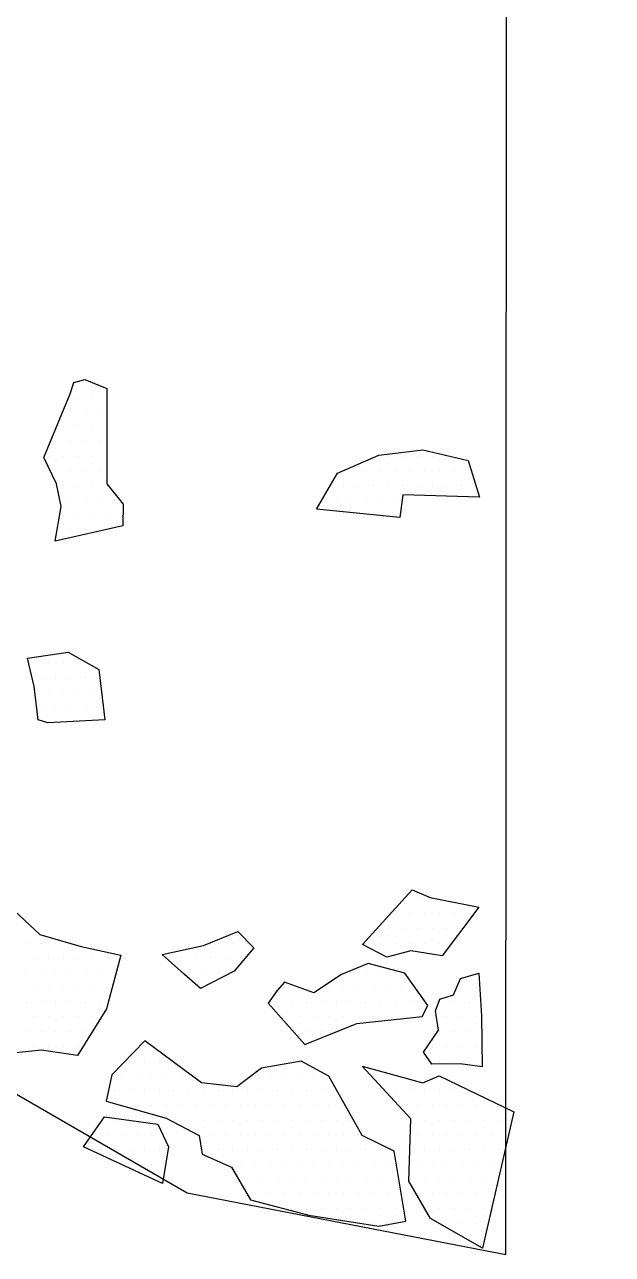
# Model space of a CAD drawing. Header units: metres. Extents: x -15 to -9.6, y -12.24 to -6.59.
# Drawn here: x -10.102 to -9.604, y -12.239 to -11.197 of the extents above; entities that cross this region are included whole.
import ezdxf

# ---------------------------------------------------------------- set-up
doc = ezdxf.new("R2010")
doc.units = ezdxf.units.M
doc.header["$LTSCALE"] = 25
doc.header["$MEASUREMENT"] = 0
doc.linetypes.add('STRICHPUNKTX2', pattern=[2, 1, -0.5, 0, -0.5])
doc.layers.get('0').update_dxf_attribs({"linetype": 'CONTINUOUS'})
for name, color, linetype in [('GRABUNGSGRENZE', 3, 'STRICHPUNKTX2'), ('STEINE', 4, 'CONTINUOUS'), ('STEINESCHRAFF', 4, 'CONTINUOUS')]:
    doc.layers.add(name, color=color, linetype=linetype)

# ---------------------------------------------------------------- blocks, each defined once
blk = doc.blocks.new('*X7')
at = {"color": 0}
for p, q in [((-1005, -1150), (-1005, -1150)), ((-1005.625, -1151.25), (-1005.625, -1151.25)), ((-1004.375, -1151.25), (-1004.375, -1151.25)), ((-1006.25, -1152.5), (-1006.25, -1152.5)), ((-1005, -1152.5), (-1005, -1152.5)), ((-1003.75, -1152.5), (-1003.75, -1152.5)), ((-1006.875, -1153.75), (-1006.875, -1153.75)), ((-1005.625, -1153.75), (-1005.625, -1153.75)), ((-1004.375, -1153.75), (-1004.375, -1153.75)), ((-1007.5, -1155), (-1007.5, -1155)), ((-1006.25, -1155), (-1006.25, -1155)), ((-1005, -1155), (-1005, -1155)), ((-1003.75, -1155), (-1003.75, -1155)), ((-1008.125, -1156.25), (-1008.125, -1156.25)), ((-1006.875, -1156.25), (-1006.875, -1156.25)), ((-1005.625, -1156.25), (-1005.625, -1156.25)), ((-1004.375, -1156.25), (-1004.375, -1156.25)), ((-979.375, -1156.25), (-979.375, -1156.25)), ((-978.125, -1156.25), (-978.125, -1156.25)), ((-976.875, -1156.25), (-976.875, -1156.25)), ((-975.625, -1156.25), (-975.625, -1156.25)), ((-974.375, -1156.25), (-974.375, -1156.25)), ((-1007.5, -1157.5), (-1007.5, -1157.5)), ((-1006.25, -1157.5), (-1006.25, -1157.5)), ((-1005, -1157.5), (-1005, -1157.5)), ((-1003.75, -1157.5), (-1003.75, -1157.5)), ((-982.5, -1157.5), (-982.5, -1157.5)), ((-981.25, -1157.5), (-981.25, -1157.5)), ((-980, -1157.5), (-980, -1157.5)), ((-978.75, -1157.5), (-978.75, -1157.5)), ((-977.5, -1157.5), (-977.5, -1157.5)), ((-976.25, -1157.5), (-976.25, -1157.5)), ((-975, -1157.5), (-975, -1157.5)), ((-973.75, -1157.5), (-973.75, -1157.5)), ((-972.5, -1157.5), (-972.5, -1157.5)), ((-1006.875, -1158.75), (-1006.875, -1158.75)), ((-1005.625, -1158.75), (-1005.625, -1158.75)), ((-1004.375, -1158.75), (-1004.375, -1158.75)), ((-1003.125, -1158.75), (-1003.125, -1158.75)), ((-983.125, -1158.75), (-983.125, -1158.75)), ((-981.875, -1158.75), (-981.875, -1158.75)), ((-980.625, -1158.75), (-980.625, -1158.75)), ((-979.375, -1158.75), (-979.375, -1158.75)), ((-978.125, -1158.75), (-978.125, -1158.75)), ((-976.875, -1158.75), (-976.875, -1158.75)), ((-975.625, -1158.75), (-975.625, -1158.75)), ((-974.375, -1158.75), (-974.375, -1158.75)), ((-973.125, -1158.75), (-973.125, -1158.75)), ((-1006.25, -1160), (-1006.25, -1160)), ((-1005, -1160), (-1005, -1160)), ((-1003.75, -1160), (-1003.75, -1160)), ((-1002.5, -1160), (-1002.5, -1160)), ((-983.75, -1160), (-983.75, -1160)), ((-982.5, -1160), (-982.5, -1160)), ((-981.25, -1160), (-981.25, -1160)), ((-980, -1160), (-980, -1160)), ((-978.75, -1160), (-978.75, -1160)), ((-1006.875, -1161.25), (-1006.875, -1161.25)), ((-1005.625, -1161.25), (-1005.625, -1161.25)), ((-1004.375, -1161.25), (-1004.375, -1161.25)), ((-1003.125, -1161.25), (-1003.125, -1161.25)), ((-1001.875, -1161.25), (-1001.875, -1161.25)), ((-979.375, -1161.25), (-979.375, -1161.25)), ((-1006.25, -1162.5), (-1006.25, -1162.5)), ((-1005, -1162.5), (-1005, -1162.5)), ((-1003.75, -1162.5), (-1003.75, -1162.5)), ((-1009.375, -1173.75), (-1009.375, -1173.75)), ((-1008.125, -1173.75), (-1008.125, -1173.75)), ((-1006.875, -1173.75), (-1006.875, -1173.75)), ((-1005.625, -1173.75), (-1005.625, -1173.75)), ((-1008.75, -1175), (-1008.75, -1175)), ((-1007.5, -1175), (-1007.5, -1175)), ((-1006.25, -1175), (-1006.25, -1175)), ((-1005, -1175), (-1005, -1175)), ((-1008.125, -1176.25), (-1008.125, -1176.25)), ((-1006.875, -1176.25), (-1006.875, -1176.25)), ((-1005.625, -1176.25), (-1005.625, -1176.25)), ((-1004.375, -1176.25), (-1004.375, -1176.25)), ((-1008.75, -1177.5), (-1008.75, -1177.5)), ((-1007.5, -1177.5), (-1007.5, -1177.5)), ((-1006.25, -1177.5), (-1006.25, -1177.5)), ((-1005, -1177.5), (-1005, -1177.5)), ((-1003.75, -1177.5), (-1003.75, -1177.5)), ((-1008.125, -1178.75), (-1008.125, -1178.75)), ((-1006.875, -1178.75), (-1006.875, -1178.75)), ((-976.875, -1193.75), (-976.875, -1193.75)), ((-975.625, -1193.75), (-975.625, -1193.75)), ((-978.75, -1195), (-978.75, -1195)), ((-977.5, -1195), (-977.5, -1195)), ((-976.25, -1195), (-976.25, -1195)), ((-975, -1195), (-975, -1195)), ((-973.75, -1195), (-973.75, -1195)), ((-972.5, -1195), (-972.5, -1195)), ((-979.375, -1196.25), (-979.375, -1196.25)), ((-978.125, -1196.25), (-978.125, -1196.25)), ((-976.875, -1196.25), (-976.875, -1196.25)), ((-975.625, -1196.25), (-975.625, -1196.25)), ((-974.375, -1196.25), (-974.375, -1196.25)), ((-973.125, -1196.25), (-973.125, -1196.25)), ((-1010, -1197.5), (-1010, -1197.5)), ((-1008.75, -1197.5), (-1008.75, -1197.5)), ((-1007.5, -1197.5), (-1007.5, -1197.5)), ((-993.75, -1197.5), (-993.75, -1197.5)), ((-992.5, -1197.5), (-992.5, -1197.5)), ((-991.25, -1197.5), (-991.25, -1197.5)), ((-981.25, -1197.5), (-981.25, -1197.5)), ((-980, -1197.5), (-980, -1197.5)), ((-978.75, -1197.5), (-978.75, -1197.5)), ((-977.5, -1197.5), (-977.5, -1197.5)), ((-976.25, -1197.5), (-976.25, -1197.5)), ((-975, -1197.5), (-975, -1197.5)), ((-1009.375, -1198.75), (-1009.375, -1198.75)), ((-1008.125, -1198.75), (-1008.125, -1198.75)), ((-1006.875, -1198.75), (-1006.875, -1198.75)), ((-1005.625, -1198.75), (-1005.625, -1198.75)), ((-1004.375, -1198.75), (-1004.375, -1198.75)), ((-1003.125, -1198.75), (-1003.125, -1198.75)), ((-998.125, -1198.75), (-998.125, -1198.75)), ((-996.875, -1198.75), (-996.875, -1198.75)), ((-995.625, -1198.75), (-995.625, -1198.75)), ((-994.375, -1198.75), (-994.375, -1198.75)), ((-993.125, -1198.75), (-993.125, -1198.75)), ((-991.875, -1198.75), (-991.875, -1198.75)), ((-1010, -1200), (-1010, -1200)), ((-1008.75, -1200), (-1008.75, -1200)), ((-1007.5, -1200), (-1007.5, -1200)), ((-1006.25, -1200), (-1006.25, -1200)), ((-1005, -1200), (-1005, -1200)), ((-1003.75, -1200), (-1003.75, -1200)), ((-1002.5, -1200), (-1002.5, -1200)), ((-996.25, -1200), (-996.25, -1200)), ((-995, -1200), (-995, -1200)), ((-993.75, -1200), (-993.75, -1200)), ((-982.5, -1200), (-982.5, -1200)), ((-981.25, -1200), (-981.25, -1200)), ((-980, -1200), (-980, -1200)), ((-978.75, -1200), (-978.75, -1200)), ((-1009.375, -1201.25), (-1009.375, -1201.25)), ((-1008.125, -1201.25), (-1008.125, -1201.25)), ((-1006.875, -1201.25), (-1006.875, -1201.25)), ((-1005.625, -1201.25), (-1005.625, -1201.25)), ((-1004.375, -1201.25), (-1004.375, -1201.25)), ((-1003.125, -1201.25), (-1003.125, -1201.25)), ((-988.125, -1201.25), (-988.125, -1201.25)), ((-984.375, -1201.25), (-984.375, -1201.25)), ((-983.125, -1201.25), (-983.125, -1201.25)), ((-981.875, -1201.25), (-981.875, -1201.25)), ((-980.625, -1201.25), (-980.625, -1201.25)), ((-979.375, -1201.25), (-979.375, -1201.25)), ((-978.125, -1201.25), (-978.125, -1201.25)), ((-973.125, -1201.25), (-973.125, -1201.25)), ((-971.875, -1201.25), (-971.875, -1201.25)), ((-1010, -1202.5), (-1010, -1202.5)), ((-1008.75, -1202.5), (-1008.75, -1202.5)), ((-1007.5, -1202.5), (-1007.5, -1202.5)), ((-1006.25, -1202.5), (-1006.25, -1202.5)), ((-1005, -1202.5), (-1005, -1202.5)), ((-1003.75, -1202.5), (-1003.75, -1202.5)), ((-988.75, -1202.5), (-988.75, -1202.5)), ((-987.5, -1202.5), (-987.5, -1202.5)), ((-986.25, -1202.5), (-986.25, -1202.5)), ((-985, -1202.5), (-985, -1202.5)), ((-983.75, -1202.5), (-983.75, -1202.5)), ((-982.5, -1202.5), (-982.5, -1202.5)), ((-981.25, -1202.5), (-981.25, -1202.5)), ((-980, -1202.5), (-980, -1202.5)), ((-978.75, -1202.5), (-978.75, -1202.5)), ((-977.5, -1202.5), (-977.5, -1202.5)), ((-976.25, -1202.5), (-976.25, -1202.5)), ((-975, -1202.5), (-975, -1202.5)), ((-973.75, -1202.5), (-973.75, -1202.5)), ((-972.5, -1202.5), (-972.5, -1202.5)), ((-1009.375, -1203.75), (-1009.375, -1203.75)), ((-1008.125, -1203.75), (-1008.125, -1203.75)), ((-1006.875, -1203.75), (-1006.875, -1203.75)), ((-1005.625, -1203.75), (-1005.625, -1203.75)), ((-1004.375, -1203.75), (-1004.375, -1203.75)), ((-988.125, -1203.75), (-988.125, -1203.75)), ((-986.875, -1203.75), (-986.875, -1203.75)), ((-985.625, -1203.75), (-985.625, -1203.75)), ((-984.375, -1203.75), (-984.375, -1203.75)), ((-983.125, -1203.75), (-983.125, -1203.75)), ((-981.875, -1203.75), (-981.875, -1203.75)), ((-980.625, -1203.75), (-980.625, -1203.75)), ((-979.375, -1203.75), (-979.375, -1203.75)), ((-978.125, -1203.75), (-978.125, -1203.75)), ((-976.875, -1203.75), (-976.875, -1203.75)), ((-974.375, -1203.75), (-974.375, -1203.75)), ((-973.125, -1203.75), (-973.125, -1203.75)), ((-971.875, -1203.75), (-971.875, -1203.75)), ((-1010, -1205), (-1010, -1205)), ((-1008.75, -1205), (-1008.75, -1205)), ((-1007.5, -1205), (-1007.5, -1205)), ((-1006.25, -1205), (-1006.25, -1205)), ((-1005, -1205), (-1005, -1205)), ((-986.25, -1205), (-986.25, -1205)), ((-985, -1205), (-985, -1205)), ((-983.75, -1205), (-983.75, -1205)), ((-975, -1205), (-975, -1205)), ((-973.75, -1205), (-973.75, -1205)), ((-972.5, -1205), (-972.5, -1205)), ((-1009.375, -1206.25), (-1009.375, -1206.25)), ((-1008.125, -1206.25), (-1008.125, -1206.25)), ((-1006.875, -1206.25), (-1006.875, -1206.25)), ((-1005.625, -1206.25), (-1005.625, -1206.25)), ((-999.375, -1206.25), (-999.375, -1206.25)), ((-975.625, -1206.25), (-975.625, -1206.25)), ((-974.375, -1206.25), (-974.375, -1206.25)), ((-973.125, -1206.25), (-973.125, -1206.25)), ((-971.875, -1206.25), (-971.875, -1206.25)), ((-1001.25, -1207.5), (-1001.25, -1207.5)), ((-1000, -1207.5), (-1000, -1207.5)), ((-998.75, -1207.5), (-998.75, -1207.5)), ((-975, -1207.5), (-975, -1207.5)), ((-973.75, -1207.5), (-973.75, -1207.5)), ((-972.5, -1207.5), (-972.5, -1207.5)), ((-1001.875, -1208.75), (-1001.875, -1208.75)), ((-1000.625, -1208.75), (-1000.625, -1208.75)), ((-999.375, -1208.75), (-999.375, -1208.75)), ((-998.125, -1208.75), (-998.125, -1208.75)), ((-996.875, -1208.75), (-996.875, -1208.75)), ((-990.625, -1208.75), (-990.625, -1208.75)), ((-989.375, -1208.75), (-989.375, -1208.75)), ((-988.125, -1208.75), (-988.125, -1208.75)), ((-986.875, -1208.75), (-986.875, -1208.75)), ((-985.625, -1208.75), (-985.625, -1208.75)), ((-980.625, -1208.75), (-980.625, -1208.75)), ((-979.375, -1208.75), (-979.375, -1208.75)), ((-1002.5, -1210), (-1002.5, -1210)), ((-1001.25, -1210), (-1001.25, -1210)), ((-1000, -1210), (-1000, -1210)), ((-998.75, -1210), (-998.75, -1210)), ((-997.5, -1210), (-997.5, -1210)), ((-996.25, -1210), (-996.25, -1210)), ((-995, -1210), (-995, -1210)), ((-993.75, -1210), (-993.75, -1210)), ((-992.5, -1210), (-992.5, -1210)), ((-991.25, -1210), (-991.25, -1210)), ((-990, -1210), (-990, -1210)), ((-988.75, -1210), (-988.75, -1210)), ((-987.5, -1210), (-987.5, -1210)), ((-986.25, -1210), (-986.25, -1210)), ((-985, -1210), (-985, -1210)), ((-983.75, -1210), (-983.75, -1210)), ((-978.75, -1210), (-978.75, -1210)), ((-977.5, -1210), (-977.5, -1210)), ((-976.25, -1210), (-976.25, -1210)), ((-975, -1210), (-975, -1210)), ((-973.75, -1210), (-973.75, -1210)), ((-972.5, -1210), (-972.5, -1210)), ((-1001.875, -1211.25), (-1001.875, -1211.25)), ((-1000.625, -1211.25), (-1000.625, -1211.25)), ((-999.375, -1211.25), (-999.375, -1211.25)), ((-998.125, -1211.25), (-998.125, -1211.25)), ((-996.875, -1211.25), (-996.875, -1211.25)), ((-995.625, -1211.25), (-995.625, -1211.25)), ((-994.375, -1211.25), (-994.375, -1211.25)), ((-993.125, -1211.25), (-993.125, -1211.25)), ((-991.875, -1211.25), (-991.875, -1211.25)), ((-990.625, -1211.25), (-990.625, -1211.25)), ((-989.375, -1211.25), (-989.375, -1211.25)), ((-988.125, -1211.25), (-988.125, -1211.25)), ((-986.875, -1211.25), (-986.875, -1211.25)), ((-985.625, -1211.25), (-985.625, -1211.25)), ((-984.375, -1211.25), (-984.375, -1211.25)), ((-983.125, -1211.25), (-983.125, -1211.25)), ((-978.125, -1211.25), (-978.125, -1211.25)), ((-976.875, -1211.25), (-976.875, -1211.25)), ((-975.625, -1211.25), (-975.625, -1211.25)), ((-974.375, -1211.25), (-974.375, -1211.25)), ((-973.125, -1211.25), (-973.125, -1211.25)), ((-971.875, -1211.25), (-971.875, -1211.25)), ((-970.625, -1211.25), (-970.625, -1211.25)), ((-1002.5, -1212.5), (-1002.5, -1212.5)), ((-997.5, -1212.5), (-997.5, -1212.5)), ((-996.25, -1212.5), (-996.25, -1212.5)), ((-995, -1212.5), (-995, -1212.5)), ((-993.75, -1212.5), (-993.75, -1212.5)), ((-992.5, -1212.5), (-992.5, -1212.5)), ((-991.25, -1212.5), (-991.25, -1212.5)), ((-990, -1212.5), (-990, -1212.5)), ((-988.75, -1212.5), (-988.75, -1212.5)), ((-987.5, -1212.5), (-987.5, -1212.5)), ((-986.25, -1212.5), (-986.25, -1212.5)), ((-985, -1212.5), (-985, -1212.5)), ((-983.75, -1212.5), (-983.75, -1212.5)), ((-982.5, -1212.5), (-982.5, -1212.5)), ((-976.25, -1212.5), (-976.25, -1212.5)), ((-975, -1212.5), (-975, -1212.5)), ((-973.75, -1212.5), (-973.75, -1212.5)), ((-972.5, -1212.5), (-972.5, -1212.5)), ((-971.25, -1212.5), (-971.25, -1212.5)), ((-970, -1212.5), (-970, -1212.5)), ((-1004.375, -1213.75), (-1004.375, -1213.75)), ((-1003.125, -1213.75), (-1003.125, -1213.75)), ((-1001.875, -1213.75), (-1001.875, -1213.75)), ((-1000.625, -1213.75), (-1000.625, -1213.75)), ((-999.375, -1213.75), (-999.375, -1213.75)), ((-994.375, -1213.75), (-994.375, -1213.75)), ((-993.125, -1213.75), (-993.125, -1213.75)), ((-991.875, -1213.75), (-991.875, -1213.75)), ((-990.625, -1213.75), (-990.625, -1213.75)), ((-989.375, -1213.75), (-989.375, -1213.75)), ((-988.125, -1213.75), (-988.125, -1213.75)), ((-986.875, -1213.75), (-986.875, -1213.75)), ((-985.625, -1213.75), (-985.625, -1213.75)), ((-984.375, -1213.75), (-984.375, -1213.75)), ((-983.125, -1213.75), (-983.125, -1213.75)), ((-981.875, -1213.75), (-981.875, -1213.75)), ((-976.875, -1213.75), (-976.875, -1213.75)), ((-975.625, -1213.75), (-975.625, -1213.75)), ((-974.375, -1213.75), (-974.375, -1213.75)), ((-973.125, -1213.75), (-973.125, -1213.75)), ((-971.875, -1213.75), (-971.875, -1213.75)), ((-970.625, -1213.75), (-970.625, -1213.75)), ((-969.375, -1213.75), (-969.375, -1213.75)), ((-1003.75, -1215), (-1003.75, -1215)), ((-1002.5, -1215), (-1002.5, -1215)), ((-1001.25, -1215), (-1001.25, -1215)), ((-1000, -1215), (-1000, -1215)), ((-998.75, -1215), (-998.75, -1215)), ((-995, -1215), (-995, -1215)), ((-993.75, -1215), (-993.75, -1215)), ((-992.5, -1215), (-992.5, -1215)), ((-991.25, -1215), (-991.25, -1215)), ((-990, -1215), (-990, -1215)), ((-988.75, -1215), (-988.75, -1215)), ((-987.5, -1215), (-987.5, -1215)), ((-986.25, -1215), (-986.25, -1215)), ((-985, -1215), (-985, -1215)), ((-983.75, -1215), (-983.75, -1215)), ((-982.5, -1215), (-982.5, -1215)), ((-981.25, -1215), (-981.25, -1215)), ((-980, -1215), (-980, -1215)), ((-977.5, -1215), (-977.5, -1215)), ((-976.25, -1215), (-976.25, -1215)), ((-975, -1215), (-975, -1215)), ((-973.75, -1215), (-973.75, -1215)), ((-972.5, -1215), (-972.5, -1215)), ((-971.25, -1215), (-971.25, -1215)), ((-970, -1215), (-970, -1215)), ((-1001.875, -1216.25), (-1001.875, -1216.25)), ((-1000.625, -1216.25), (-1000.625, -1216.25)), ((-999.375, -1216.25), (-999.375, -1216.25)), ((-993.125, -1216.25), (-993.125, -1216.25)), ((-991.875, -1216.25), (-991.875, -1216.25)), ((-990.625, -1216.25), (-990.625, -1216.25)), ((-989.375, -1216.25), (-989.375, -1216.25)), ((-988.125, -1216.25), (-988.125, -1216.25)), ((-986.875, -1216.25), (-986.875, -1216.25)), ((-985.625, -1216.25), (-985.625, -1216.25)), ((-984.375, -1216.25), (-984.375, -1216.25)), ((-983.125, -1216.25), (-983.125, -1216.25)), ((-981.875, -1216.25), (-981.875, -1216.25)), ((-980.625, -1216.25), (-980.625, -1216.25)), ((-979.375, -1216.25), (-979.375, -1216.25)), ((-976.875, -1216.25), (-976.875, -1216.25)), ((-975.625, -1216.25), (-975.625, -1216.25)), ((-974.375, -1216.25), (-974.375, -1216.25)), ((-973.125, -1216.25), (-973.125, -1216.25)), ((-971.875, -1216.25), (-971.875, -1216.25)), ((-970.625, -1216.25), (-970.625, -1216.25)), ((-998.75, -1217.5), (-998.75, -1217.5)), ((-991.25, -1217.5), (-991.25, -1217.5)), ((-990, -1217.5), (-990, -1217.5)), ((-988.75, -1217.5), (-988.75, -1217.5)), ((-987.5, -1217.5), (-987.5, -1217.5)), ((-986.25, -1217.5), (-986.25, -1217.5)), ((-985, -1217.5), (-985, -1217.5)), ((-983.75, -1217.5), (-983.75, -1217.5)), ((-982.5, -1217.5), (-982.5, -1217.5)), ((-981.25, -1217.5), (-981.25, -1217.5)), ((-980, -1217.5), (-980, -1217.5)), ((-978.75, -1217.5), (-978.75, -1217.5)), ((-977.5, -1217.5), (-977.5, -1217.5)), ((-976.25, -1217.5), (-976.25, -1217.5)), ((-975, -1217.5), (-975, -1217.5)), ((-973.75, -1217.5), (-973.75, -1217.5)), ((-972.5, -1217.5), (-972.5, -1217.5)), ((-971.25, -1217.5), (-971.25, -1217.5)), ((-990.625, -1218.75), (-990.625, -1218.75)), ((-989.375, -1218.75), (-989.375, -1218.75)), ((-988.125, -1218.75), (-988.125, -1218.75)), ((-986.875, -1218.75), (-986.875, -1218.75)), ((-985.625, -1218.75), (-985.625, -1218.75)), ((-984.375, -1218.75), (-984.375, -1218.75)), ((-983.125, -1218.75), (-983.125, -1218.75)), ((-981.875, -1218.75), (-981.875, -1218.75)), ((-980.625, -1218.75), (-980.625, -1218.75)), ((-979.375, -1218.75), (-979.375, -1218.75)), ((-976.875, -1218.75), (-976.875, -1218.75)), ((-975.625, -1218.75), (-975.625, -1218.75)), ((-974.375, -1218.75), (-974.375, -1218.75)), ((-973.125, -1218.75), (-973.125, -1218.75)), ((-971.875, -1218.75), (-971.875, -1218.75)), ((-970.625, -1218.75), (-970.625, -1218.75)), ((-987.5, -1220), (-987.5, -1220)), ((-986.25, -1220), (-986.25, -1220)), ((-985, -1220), (-985, -1220)), ((-983.75, -1220), (-983.75, -1220)), ((-982.5, -1220), (-982.5, -1220)), ((-981.25, -1220), (-981.25, -1220)), ((-980, -1220), (-980, -1220)), ((-978.75, -1220), (-978.75, -1220)), ((-975, -1220), (-975, -1220)), ((-973.75, -1220), (-973.75, -1220)), ((-972.5, -1220), (-972.5, -1220)), ((-971.25, -1220), (-971.25, -1220)), ((-980.625, -1221.25), (-980.625, -1221.25)), ((-979.375, -1221.25), (-979.375, -1221.25)), ((-974.375, -1221.25), (-974.375, -1221.25)), ((-973.125, -1221.25), (-973.125, -1221.25)), ((-971.875, -1221.25), (-971.875, -1221.25)), ((-972.5, -1222.5), (-972.5, -1222.5)), ((-971.25, -1222.5), (-971.25, -1222.5))]:
    blk.add_line(p, q, dxfattribs=at)

msp = doc.modelspace()

# ---------------------------------------------------------------- linework, layer by layer
at = {"layer": 'GRABUNGSGRENZE', "flags": 128}
msp.add_lwpolyline([(-12.522, -10.9584), (-11.4157, -11.567), (-10.9786, -11.7989), (-10.4202, -11.9913), (-10.2622, -12.0143), (-9.9638, -12.1867), (-9.6937, -12.2387), (-9.6928, -10.5751), (-9.6444, -10.3694), (-9.6594, -10.1302), (-9.6735, -10.0073), (-9.6195, -9.7905), (-9.6035, -9.4889), (-9.615, -9.2954), (-12.4642, -7.8271)], dxfattribs=at)
at = {"layer": 'STEINE'}
for points in [[(-10.0756, -11.6346), (-10.0705, -11.6052), (-10.0745, -11.5859), (-10.0851, -11.5635), (-10.0628, -11.5097), (-10.0597, -11.5), (-10.0506, -11.4975), (-10.0318, -11.5051), (-10.0318, -11.5859), (-10.0181, -11.6032), (-10.0182, -11.6215), (-10.0756, -11.6346)], [(-9.7835, -11.6145), (-9.8541, -11.6074), (-9.8363, -11.5769), (-9.8013, -11.5617), (-9.7642, -11.5572), (-9.7256, -11.5663), (-9.716, -11.5973), (-9.781, -11.5952), (-9.7835, -11.6145)], [(-10.0899, -11.7859), (-10.0934, -11.7575), (-10.099, -11.7336), (-10.0645, -11.7286), (-10.0386, -11.7433), (-10.0335, -11.786), (-10.0818, -11.7885), (-10.0899, -11.7859)], [(-9.8153, -11.9761), (-9.7731, -11.9299), (-9.7579, -11.9365), (-9.7168, -11.9447), (-9.7478, -11.9858), (-9.7742, -11.9817), (-9.7945, -11.9868), (-9.8153, -11.9761)], [(-10.1257, -12.0698), (-10.1754, -11.9763), (-10.1373, -11.9459), (-10.1144, -11.9438), (-10.0885, -11.9677), (-10.0535, -11.9779), (-10.02, -11.9851), (-10.0322, -12.0308), (-10.0566, -12.0703), (-10.0871, -12.0658), (-10.1257, -12.0698)], [(-9.9525, -12.0136), (-9.9662, -12.0014), (-9.9849, -11.9846), (-9.9499, -11.977), (-9.9209, -11.9653), (-9.9072, -11.9791), (-9.924, -11.9989), (-9.9525, -12.0136)], [(-9.76, -12.0279), (-9.7793, -12.0005), (-9.8103, -11.9923), (-9.8331, -12.0015), (-9.8565, -12.0172), (-9.8814, -12.008), (-9.8875, -12.0151), (-9.8951, -12.0258), (-9.8641, -12.0609), (-9.8199, -12.0431), (-9.7646, -12.0371), (-9.76, -12.0279)], [(-9.7138, -12.0798), (-9.7326, -12.0772), (-9.7565, -12.0777), (-9.7636, -12.0675), (-9.7509, -12.0488), (-9.7534, -12.0325), (-9.7498, -12.0224), (-9.7382, -12.0188), (-9.7321, -12.0051), (-9.7168, -12.0005), (-9.7143, -12.0366), (-9.7138, -12.0798)], [(-9.7784, -12.2107), (-9.7885, -12.1513), (-9.8155, -12.1381), (-9.8438, -12.0878), (-9.8672, -12.0751), (-9.9007, -12.0811), (-9.9216, -12.0969), (-9.9515, -12.0933), (-9.9997, -12.0577), (-10.0277, -12.0866), (-10.0323, -12.109), (-9.9815, -12.1232), (-9.9536, -12.138), (-9.9511, -12.1537), (-9.9262, -12.1649), (-9.91, -12.1924), (-9.8607, -12.2056), (-9.8013, -12.2148), (-9.7784, -12.2107)], [(-9.7135, -12.2336), (-9.7576, -12.2082), (-9.7759, -12.1767), (-9.7743, -12.1239), (-9.8154, -12.0792), (-9.7641, -12.0934), (-9.7504, -12.0874), (-9.687, -12.1179), (-9.7135, -12.2336)], [(-10.0516, -12.1475), (-10.0338, -12.1222), (-9.9886, -12.1283), (-9.9795, -12.1476), (-9.9846, -12.1786), (-10.0516, -12.1475)]]:
    msp.add_lwpolyline(points, dxfattribs=at)

# ---------------------------------------------------------------- block references
at = {"layer": 'STEINESCHRAFF', "xscale": 0.01, "yscale": 0.01, "zscale": 0.01}
msp.add_blockref('*X7', (0, 0), dxfattribs=at)

doc.saveas('drawing.dxf')
